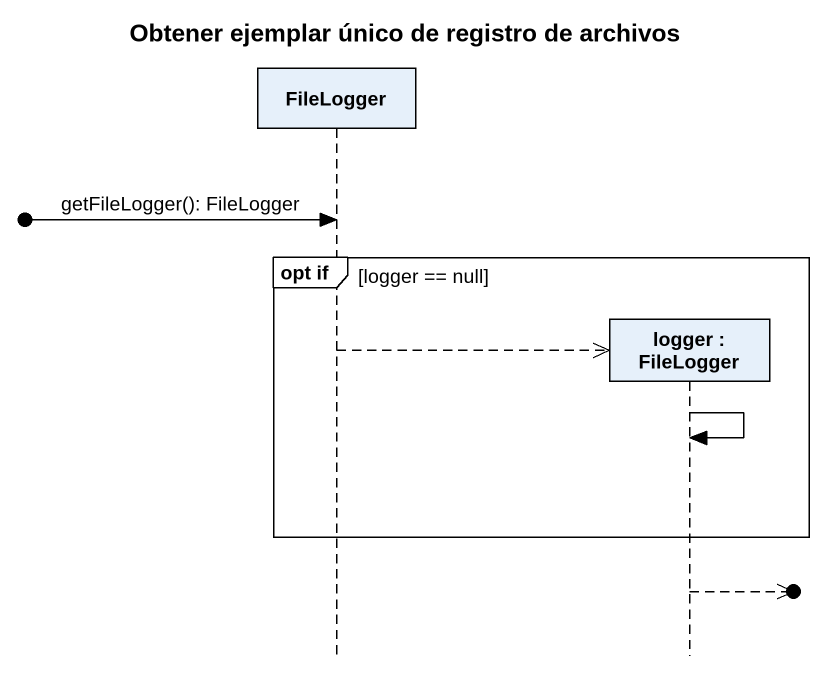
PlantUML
@startuml
title Obtener ejemplar único de registro de archivos
hide footbox
participant FileLogger
participant "logger : FileLogger" as logger

[o-> FileLogger : getFileLogger(): FileLogger
group opt if [logger == null]
  FileLogger -->> logger **
  logger -> logger
end
logger -->>o]
@enduml
